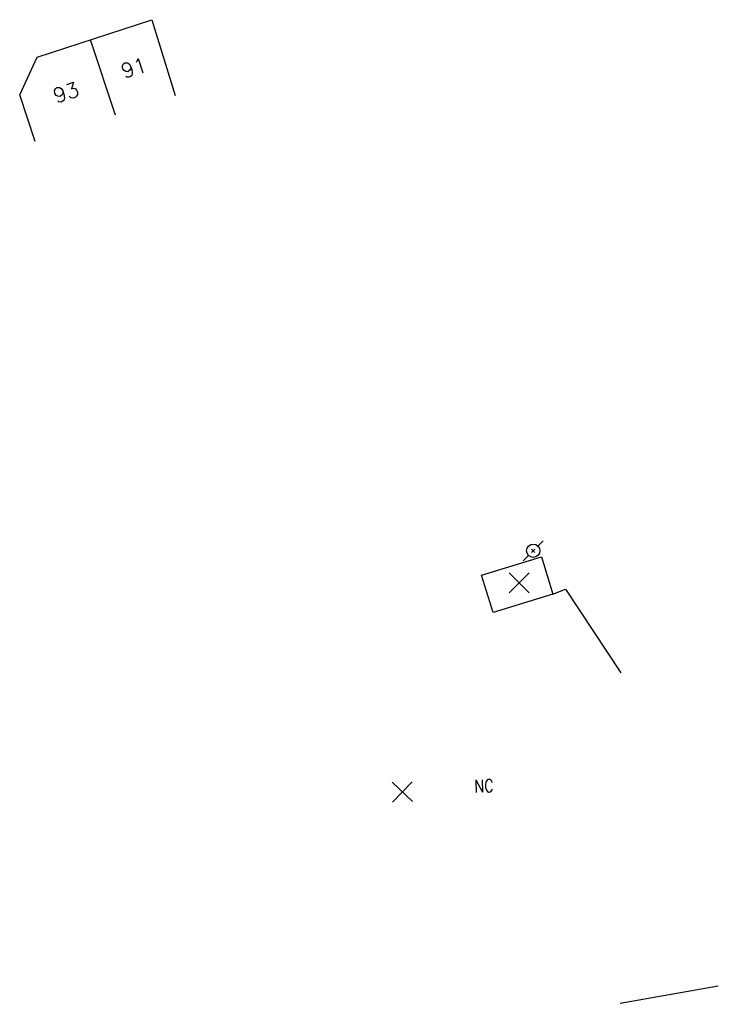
# Model space of a CAD drawing. Header units: millimetres. Extents: x 114000 to 115000, y 121200 to 121957.
# Drawn here: x 114153.6 to 114223.7, y 121857.9 to 121956.7 of the extents above; entities that cross this region are included whole.
import ezdxf
from ezdxf.enums import TextEntityAlignment as Align

# ---------------------------------------------------------------- set-up
doc = ezdxf.new("R2010")
doc.units = ezdxf.units.MM
doc.layers.get('0').update_dxf_attribs({"linetype": 'CONTINUOUS'})
for name, color, linetype in [('W0100', 7, 'CONTINUOUS'), ('W0101', 7, 'CONTINUOUS'), ('W0323', 7, 'CONTINUOUS'), ('W0473', 7, 'CONTINUOUS'), ('W0991', 7, 'CONTINUOUS'), ('W1102', 7, 'CONTINUOUS')]:
    doc.layers.add(name, color=color, linetype=linetype)
doc.styles.get("Standard").update_dxf_attribs({"font": 'romans.shx', "width": 0.85})

# ---------------------------------------------------------------- blocks, each defined once
blk = doc.blocks.new('BB0701')
at = {"layer": 'W0991', "color": 0, "linetype": 'Continuous'}
for p, q in [((-1, 1), (1, -1)), ((-1, -1), (1, 1))]:
    blk.add_line(p, q, dxfattribs=at)
blk = doc.blocks.new('T473')
for p, q in [((0.500001, 0.500001), (1.000002, 1.000002)), ((-0.166667, 0.166667), (0.166667, -0.166667)), ((-0.166667, -0.166667), (0.166667, 0.166667)), ((-1.000002, -1.000002), (-0.500001, -0.500001))]:
    blk.add_line(p, q)
blk.add_ellipse((0, 0), major_axis=(0.471405, 0.471405), ratio=1, start_param=5.497787144, end_param=11.780972451)
blk = doc.blocks.new('t991o')
at = {"color": 0, "linetype": 'Continuous'}
for p, q in [((-1, 1), (1, -1)), ((-1, -1), (1, 1))]:
    blk.add_line(p, q, dxfattribs=at)

msp = doc.modelspace()

# ---------------------------------------------------------------- linework, layer by layer
at = {"layer": 'W0100', "color": 252}
msp.add_lwpolyline([(114155.144, 121944.447), (114153.603, 121949.146), (114155.37, 121952.911), (114166.854, 121956.677), (114169.213, 121949.061)], dxfattribs=at)
at = {"layer": 'W0101', "color": 252, "flags": 128}
msp.add_lwpolyline([(114201.113, 121897.155), (114199.963, 121900.919), (114205.971, 121902.754), (114207.121, 121898.991), (114201.113, 121897.155)], close=True, dxfattribs=at)
at = {"layer": 'W0323', "color": 252, "flags": 128}
msp.add_lwpolyline([(114207.121, 121898.991), (114208.365, 121899.512), (114213.937, 121891.098)], dxfattribs=at)
at = {"layer": 'W1102', "color": 252}
msp.add_lwpolyline([(114163.205, 121947.09), (114160.721, 121954.666)], dxfattribs=at)
at = {"layer": 'W1102', "color": 252, "flags": 128}
msp.add_lwpolyline([(114213.867, 121857.919), (114223.714, 121859.671)], dxfattribs=at)

# ---------------------------------------------------------------- block references
at = {"layer": 'W0473', "color": 252}
msp.add_blockref('T473', (114205.135, 121903.359), dxfattribs=at)
at = {"layer": 'W0991', "color": 252}
for name, p, rotation in [('t991o', (114203.723, 121900.139), 90), ('BB0701', (114192.007, 121879.143), 1.402042737439883)]:
    msp.add_blockref(name, p, dxfattribs=dict(at, rotation=rotation))

# ---------------------------------------------------------------- texts
for s, p in [('91', (114165.061, 121951.846)), ('93', (114158.253, 121949.363))]:
    msp.add_text(s, height=1.5, rotation=18.1543, dxfattribs=at).set_placement(p, align=Align.MIDDLE)
at = {"layer": 'W0991', "color": 252, "width": 0.85}
msp.add_text('NC', height=1.25, rotation=1.81552, dxfattribs=at).set_placement((114200.191, 121879.746), align=Align.MIDDLE)

doc.saveas('drawing.dxf')
